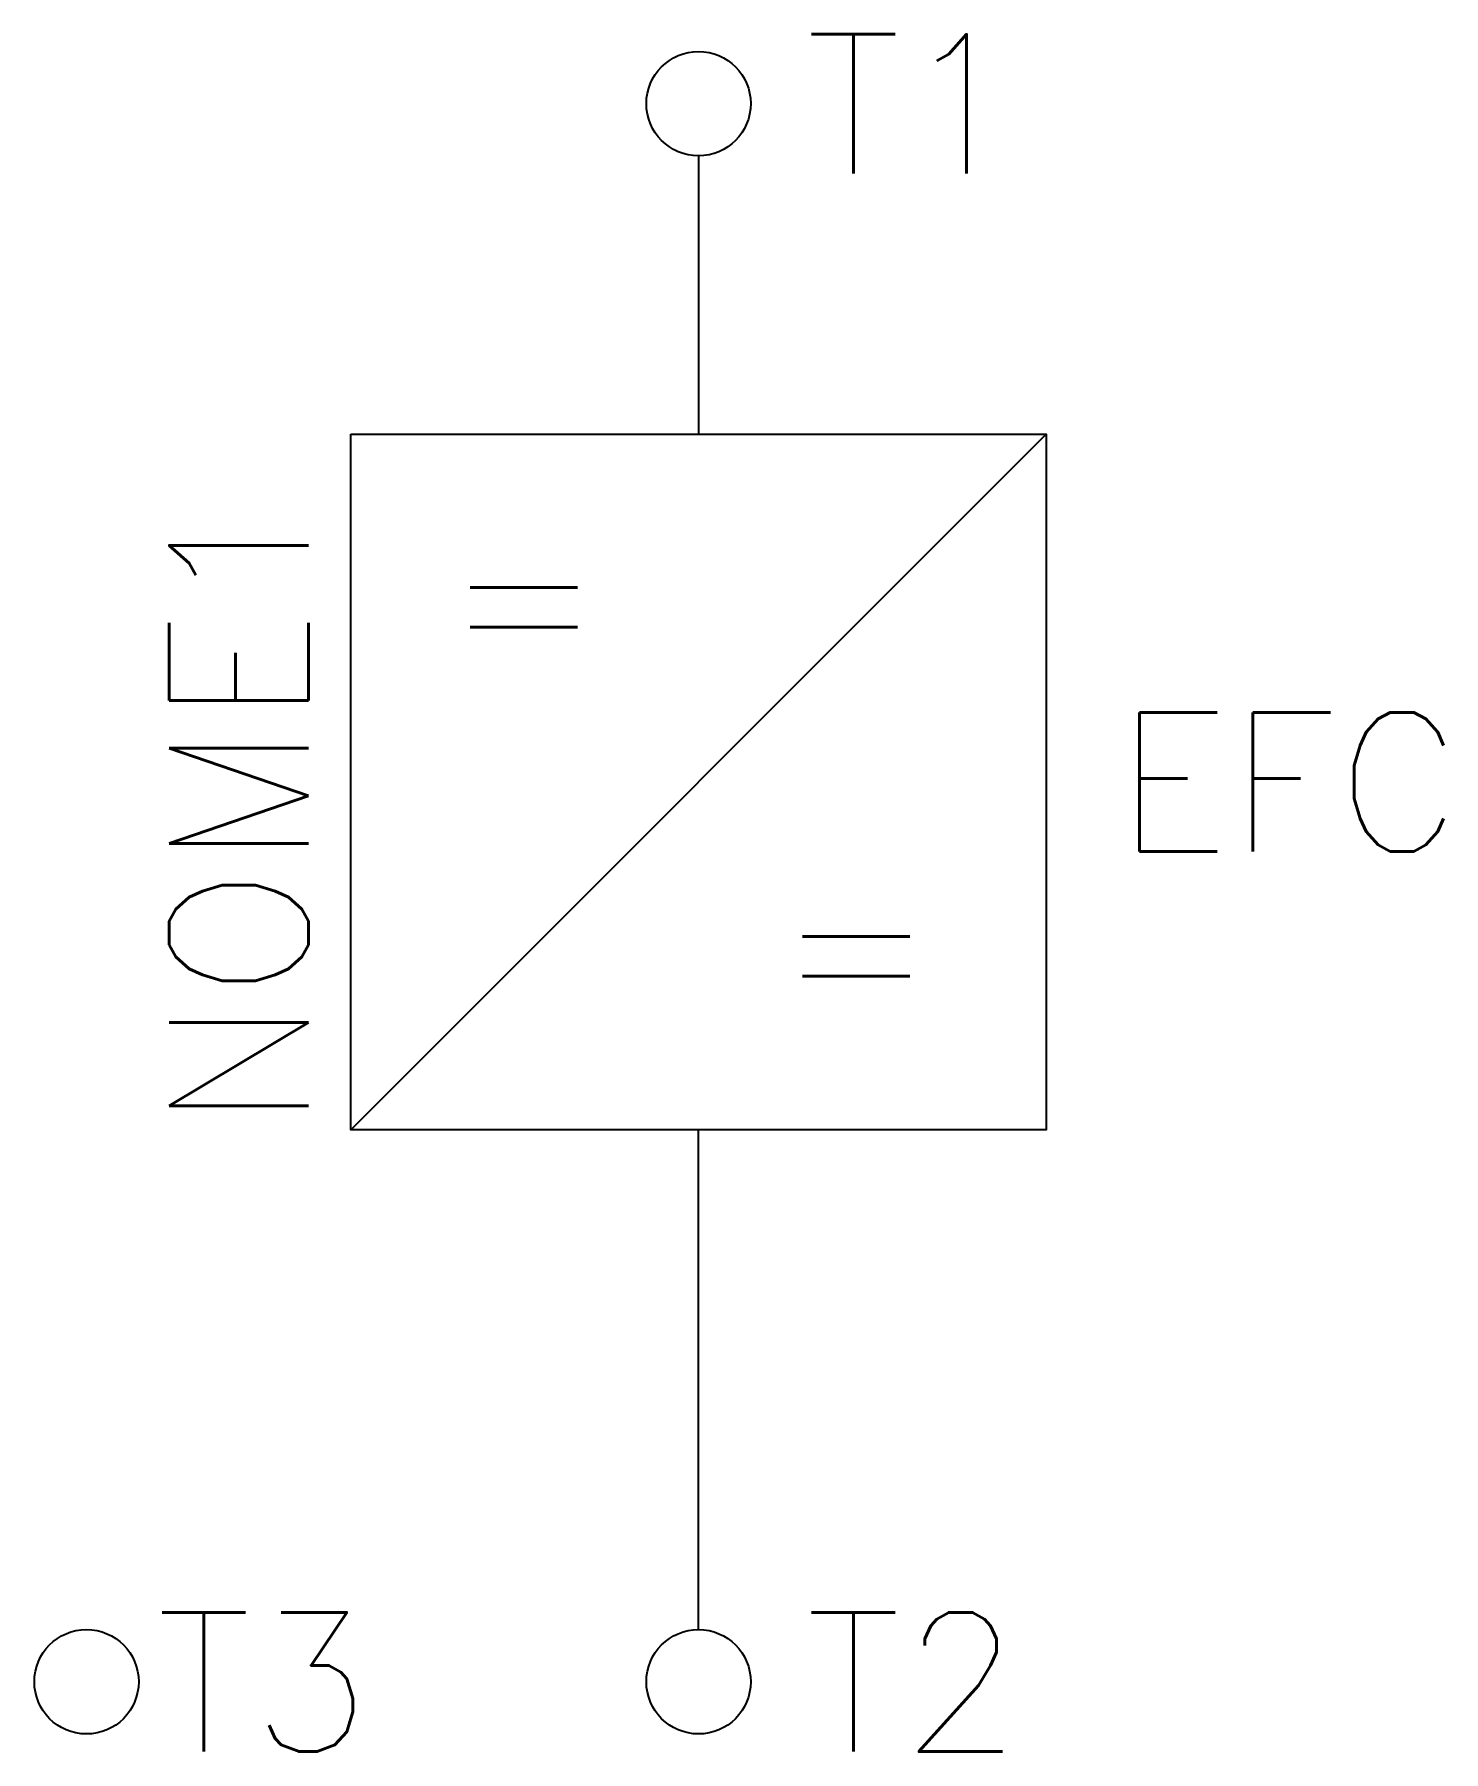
# Model space of a CAD drawing. Header units: millimetres. Extents: x -9.6 to 10.7, y -23.7 to 1.
import ezdxf
from ezdxf.enums import TextEntityAlignment as Align

# ---------------------------------------------------------------- set-up
doc = ezdxf.new("R2010")
doc.units = ezdxf.units.MM
doc.header["$LTSCALE"] = 10
doc.styles.add('ROMANS', font='romans.shx')

msp = doc.modelspace()

# ---------------------------------------------------------------- linework, layer by layer
at = {"color": 0, "linetype": 'Continuous'}
for p, q in [((0, -0.75), (0, -4.75)), ((0, -21.935), (0, -14.75))]:
    msp.add_line(p, q, dxfattribs=at)
at = {"color": 0}
msp.add_line((-5, -14.75), (5, -4.75), dxfattribs=at)
msp.add_lwpolyline([(-5, -4.75), (5, -4.75), (5, -14.75), (-5, -14.75)], close=True, dxfattribs=at)
at = {"color": 0, "linetype": 'Continuous'}
for centre in [(0, 0), (0, -22.685)]:
    msp.add_circle(centre, 0.75, dxfattribs=at)
at = {"color": 7, "linetype": 'Continuous'}
msp.add_circle((-8.8, -22.685), 0.75, dxfattribs=at)

# ---------------------------------------------------------------- texts
at = {"color": 0, "linetype": 'Continuous', "style": 'ROMANS'}
for p in [(-3.627, -7.098), (1.151, -12.116)]:
    msp.add_text('=', height=2, dxfattribs=at).set_placement(p, align=Align.MIDDLE_LEFT)
at = {"color": 7, "lineweight": -3, "style": 'ROMANS'}
for tag, text, p in [('T1', '', (1.541, -0.004)), ('T3', 'T3', (-7.8, -22.689)), ('T2', '', (1.541, -22.689))]:
    msp.add_attdef(tag, text=text, height=2, dxfattribs=at).set_placement(p, align=Align.MIDDLE_LEFT)
at = {"color": 7, "lineweight": -3, "style": 'ROMANS', "flags": 1}
msp.add_attdef('NOME1', text='', height=2, rotation=90, dxfattribs=at).set_placement((-6.61, -14.75), align=Align.MIDDLE_LEFT)
msp.add_attdef('EFC', text='', height=2, dxfattribs=at).set_placement((6, -9.75), align=Align.MIDDLE_LEFT)

doc.saveas('drawing.dxf')
